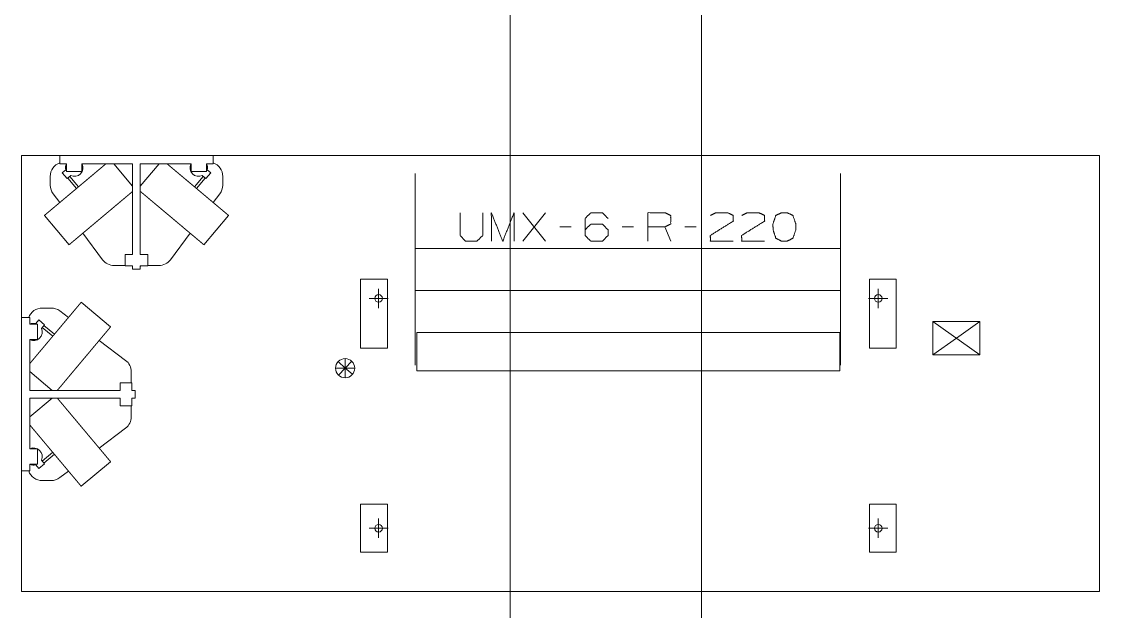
# Model space of a CAD drawing. Header units: millimetres. Extents: x 3056 to 110866, y 16649 to 58349.
# Drawn here: x 32206 to 37833, y 31291 to 34369 of the extents above; entities that cross this region are included whole.
import ezdxf

# ---------------------------------------------------------------- set-up
doc = ezdxf.new("R2010")
doc.units = ezdxf.units.MM
doc.layers.add('1', color=7, linetype='Continuous', true_color=0xffffff)

msp = doc.modelspace()

# ---------------------------------------------------------------- linework, layer by layer
at = {"layer": '1', "color": 143, "linetype": 'Continuous', "lineweight": 13}
for p, q in [((35756.5, 17862.6), (35756.5, 54613.3)), ((34756.5, 52663.3), (34756.5, 17862.6))]:
    msp.add_line(p, q, dxfattribs=at)
at = {"layer": '1', "color": 80, "linetype": 'Continuous', "lineweight": 13}
for p, q in [((32206.5, 31395.3), (32206.5, 33669.3)), ((32206.5, 33669.3), (37833.5, 33669.3)), ((32206.5, 31395.3), (32206.5, 33669.3)), ((32206.5, 33669.3), (37833.5, 33669.3)), ((32406.5, 33669.3), (32406.5, 33626.3)), ((33206.5, 33669.3), (33206.5, 33626.3)), ((37833.5, 33669.3), (37833.5, 31395.3)), ((37833.5, 33669.3), (37833.5, 31395.3)), ((32406.5, 33626.3), (32441.5, 33626.3)), ((32437.6, 33595.1), (32418.9, 33579.4)), ((32441.5, 33626.3), (32441.5, 33586.3)), ((32521.5, 33626.3), (32786.5, 33626.3)), ((32521.5, 33626.3), (32521.5, 33586.3)), ((32786.5, 33509.2), (32688.2, 33626.3)), ((32786.5, 33626.3), (32786.5, 33154.3)), ((32826.5, 33626.3), (32826.5, 33154.3)), ((32826.5, 33626.3), (33091.5, 33626.3)), ((32924.7, 33626.3), (32826.5, 33509.2)), ((33091.5, 33626.3), (33091.5, 33586.3)), ((33171.5, 33626.3), (33171.5, 33586.3)), ((33171.5, 33626.3), (33206.5, 33626.3)), ((33175.3, 33595.1), (33194.1, 33579.4)), ((32356.5, 33515.3), (32356.5, 33561.3)), ((32444.1, 33549.3), (32418.9, 33579.4)), ((32521.5, 33586.3), (32441.5, 33586.3)), ((32462.9, 33565), (32444.1, 33549.3)), ((32447.6, 33552.2), (32493.2, 33497.8)), ((32503.9, 33506.8), (32458.3, 33561.2)), ((33171.5, 33586.3), (33091.5, 33586.3)), ((33154.7, 33561.2), (33109, 33506.8)), ((33119.7, 33497.8), (33165.4, 33552.2)), ((33150.1, 33565), (33168.8, 33549.3)), ((33168.8, 33549.3), (33194.1, 33579.4)), ((33256.5, 33561.3), (33256.5, 33515.3)), ((32371.5, 33470.3), (32405.8, 33424.5)), ((33207.1, 33424.5), (33241.5, 33470.3)), ((34822.6, 33223), (34941.3, 33371.4)), ((34941.3, 33223), (34822.6, 33371.4)), ((32326.2, 33357.7), (32454.8, 33204.5)), ((33158.2, 33204.5), (33286.7, 33357.7)), ((32526, 33264.2), (32629.5, 33126.3)), ((32983.5, 33126.3), (33086.9, 33264.2)), ((35075.1, 33298), (35015.7, 33298)), ((35401.9, 33298), (35342.6, 33298)), ((35595.1, 33223), (35565.4, 33298)), ((35728.8, 33298), (35669.4, 33298)), ((32786.5, 33154.3), (32746.5, 33154.3)), ((32746.5, 33154.3), (32746.5, 33094.3)), ((32826.5, 33154.3), (32866.5, 33154.3)), ((32866.5, 33154.3), (32866.5, 33094.3)), ((36481.5, 33185.5), (34261.5, 33185.5)), ((32746.5, 33096.3), (32689.5, 33096.3)), ((32786.5, 33094.3), (32746.5, 33094.3)), ((32786.5, 33094.3), (32786.5, 33076.3)), ((32826.5, 33094.3), (32866.5, 33094.3)), ((32826.5, 33094.3), (32826.5, 33076.3)), ((32826.7, 33091.6), (32826.5, 33091.6)), ((32826.7, 33091.6), (32826.7, 33094.3)), ((32923.5, 33096.3), (32866.5, 33096.3)), ((32826.5, 33076.3), (32786.5, 33076.3)), ((34116, 33024.3), (33976, 33024.3)), ((33976, 33024.3), (33976, 32664.3)), ((34070.5, 32974.3), (34070.5, 32874.3)), ((34116, 32664.3), (34116, 33024.3)), ((36633, 33024.3), (36633, 32664.3)), ((36773, 33024.3), (36633, 33024.3)), ((36678.5, 32974.3), (36678.5, 32874.3)), ((36773, 32664.3), (36773, 33024.3)), ((34020.5, 32924.3), (34120.5, 32924.3)), ((34261.5, 32966.4), (36481.5, 32966.4)), ((36628.5, 32924.3), (36728.5, 32924.3)), ((32314.5, 32874.3), (32360.5, 32874.3)), ((32671.3, 32776), (32518.1, 32904.6)), ((32206.5, 32824.3), (32249.5, 32824.3)), ((32249.5, 32789.3), (32249.5, 32824.3)), ((32280.6, 32793.2), (32296.4, 32811.9)), ((32326.5, 32786.7), (32296.4, 32811.9)), ((32451.3, 32824.9), (32405.5, 32859.3)), ((32249.5, 32789.3), (32289.5, 32789.3)), ((32289.5, 32789.3), (32289.5, 32709.3)), ((32310.7, 32767.9), (32326.5, 32786.7)), ((32314.6, 32772.5), (32369, 32726.8)), ((32378, 32737.6), (32323.6, 32783.2)), ((36964.5, 32804.3), (37208.5, 32804.3)), ((36964.5, 32630.3), (36964.5, 32804.3)), ((37208.5, 32630.3), (36964.5, 32804.3)), ((37208.5, 32804.3), (37086.5, 32717.3)), ((37208.5, 32804.3), (37208.5, 32630.3)), ((32249.5, 32444.3), (32249.5, 32709.3)), ((32249.5, 32709.3), (32289.5, 32709.3)), ((32749.5, 32601.3), (32611.5, 32704.8)), ((34270.5, 32747.3), (36478.5, 32747.3)), ((34270.5, 32547.3), (34270.5, 32747.3)), ((36478.5, 32747.3), (36478.5, 32547.3)), ((36964.5, 32630.3), (37086.5, 32717.3)), ((33976, 32664.3), (34116, 32664.3)), ((36633, 32664.3), (36773, 32664.3)), ((33895.5, 32560.3), (33859.1, 32594.6)), ((33895.5, 32560.3), (33895.5, 32610.3)), ((33895.5, 32560.3), (33929.8, 32596.7)), ((37208.5, 32630.3), (36964.5, 32630.3)), ((32249.5, 32542.5), (32366.5, 32444.3)), ((32779.5, 32541.3), (32779.5, 32484.3)), ((33895.5, 32560.3), (33845.5, 32560.3)), ((33895.5, 32560.3), (33861.1, 32523.9)), ((33895.5, 32560.3), (33934.3, 32528.8)), ((33895.5, 32560.3), (33895.5, 32510.3)), ((33895.5, 32560.3), (33945.5, 32560.3)), ((36478.5, 32547.3), (34270.5, 32547.3)), ((32721.5, 32484.3), (32781.5, 32484.3)), ((32721.5, 32444.3), (32721.5, 32484.3)), ((32781.5, 32444.3), (32781.5, 32484.3)), ((32249.5, 32444.3), (32721.5, 32444.3)), ((32784.1, 32444.6), (32781.5, 32444.5)), ((32781.5, 32444.3), (32799.5, 32444.3)), ((32784.1, 32444.6), (32784.1, 32444.3)), ((32799.5, 32444.3), (32799.5, 32404.3)), ((32249.5, 32139.3), (32249.5, 32404.3)), ((32366.5, 32404.3), (32249.5, 32306.1)), ((32249.5, 32404.3), (32721.5, 32404.3)), ((32721.5, 32404.3), (32721.5, 32364.3)), ((32721.5, 32364.3), (32781.5, 32364.3)), ((32779.5, 32364.3), (32779.5, 32307.3)), ((32781.5, 32404.3), (32799.5, 32404.3)), ((32781.5, 32404.3), (32781.5, 32364.3)), ((32611.5, 32143.8), (32749.5, 32247.3)), ((32249.5, 32139.3), (32289.5, 32139.3)), ((32289.5, 32139.3), (32289.5, 32059.3)), ((32310.7, 32080.7), (32326.5, 32061.9)), ((32369, 32121.8), (32314.6, 32076.1)), ((32323.6, 32065.4), (32378, 32111)), ((32206.5, 32024.3), (32249.5, 32024.3)), ((32249.5, 32059.3), (32289.5, 32059.3)), ((32249.5, 32024.3), (32249.5, 32059.3)), ((32280.6, 32055.4), (32296.4, 32036.7)), ((32326.5, 32061.9), (32296.4, 32036.7)), ((32405.5, 31989.3), (32451.3, 32023.7)), ((32518.1, 31944), (32671.3, 32072.6)), ((32360.5, 31974.3), (32314.5, 31974.3)), ((33976, 31850.3), (33976, 31600.3)), ((34116, 31850.3), (33976, 31850.3)), ((34116, 31600.3), (34116, 31850.3)), ((36633, 31850.3), (36633, 31600.3)), ((36773, 31850.3), (36633, 31850.3)), ((36773, 31600.3), (36773, 31850.3)), ((34070.5, 31775.3), (34070.5, 31675.3)), ((36678.5, 31775.3), (36678.5, 31675.3)), ((34020.5, 31725.3), (34120.5, 31725.3)), ((36628.5, 31725.3), (36728.5, 31725.3)), ((33976, 31600.3), (34116, 31600.3)), ((36633, 31600.3), (36773, 31600.3)), ((37833.5, 31395.3), (32206.5, 31395.3)), ((37833.5, 31395.3), (32206.5, 31395.3))]:
    msp.add_line(p, q, dxfattribs=at)
for centre, radius in [((34070.5, 32924.3), 20), ((36678.5, 32924.3), 20), ((33895.5, 32560.3), 50), ((34070.5, 31725.3), 20), ((36678.5, 31725.3), 20)]:
    msp.add_circle(centre, radius, dxfattribs=at)
for centre, radius, start, end in [((32431.5, 33561.3), 75, 109.4723, 180), ((32481.5, 33606.3), 45.2, 153.7683, 194.2622), ((32481.5, 33606.3), 45.2, 245.7378, 26.2321), ((33131.5, 33606.3), 45.2, 153.7679, 294.2622), ((33131.5, 33606.3), 45.2, 345.7378, 26.2317), ((33181.5, 33561.3), 75, 0, 70.5277), ((32431.5, 33515.3), 75, 180, 216.8699), ((33181.5, 33515.3), 75, 323.1301, 0), ((32689.5, 33171.3), 75, 216.8699, 270), ((32923.5, 33171.3), 75, 270, 323.1301), ((32314.5, 32799.3), 75, 90, 160.5277), ((32360.5, 32799.3), 75, 53.1301, 90), ((32269.5, 32749.3), 45.2, 75.7378, 116.2317), ((32269.5, 32749.3), 45.2, 243.7679, 24.2622), ((32704.5, 32541.3), 75, 0, 53.1301), ((32704.5, 32307.3), 75, 306.8699, 360), ((32269.5, 32099.3), 45.2, 335.7378, 116.2321), ((32314.5, 32049.3), 75, 199.4723, 270), ((32269.5, 32099.3), 45.2, 243.7683, 284.2622), ((32360.5, 32049.3), 75, 270, 306.8699)]:
    msp.add_arc(centre, radius, start, end, dxfattribs=at)
for points, knots in [([(32646.3, 33626.3), (32643.6, 33624), (32642.1, 33622.8), (32639.2, 33620.3), (32636.1, 33617.7), (32632.9, 33615), (32631.3, 33613.7), (32627.9, 33610.8), (32626.1, 33609.3), (32624.4, 33607.9), (32620.8, 33604.8), (32617, 33601.7), (32615.1, 33600.1), (32613.2, 33598.5), (32611.2, 33596.8), (32607.2, 33593.5), (32605.2, 33591.8), (32601.1, 33588.3), (32596.8, 33584.8), (32592.5, 33581.1), (32588.1, 33577.4), (32583.6, 33573.6), (32579, 33569.8), (32576.7, 33567.9), (32574.4, 33565.9), (32569.7, 33562), (32564.9, 33557.9), (32562.5, 33555.9), (32560, 33553.9), (32555.1, 33549.8), (32550.2, 33545.6), (32545.2, 33541.4), (32540.2, 33537.2), (32535.1, 33532.9), (32530, 33528.7), (32527.4, 33526.5), (32522.2, 33522.2), (32519.7, 33520), (32517.1, 33517.8), (32514.5, 33515.7), (32509.3, 33511.3), (32506.7, 33509.1), (32504.1, 33506.9), (32501.5, 33504.7), (32496.3, 33500.4), (32491.1, 33496), (32485.8, 33491.6), (32483.2, 33489.5), (32480.7, 33487.3), (32475.5, 33482.9), (32472.9, 33480.8), (32467.8, 33476.5), (32462.6, 33472.2), (32457.6, 33467.9), (32455, 33465.8), (32452.5, 33463.7), (32447.5, 33459.5), (32445, 33457.4), (32442.6, 33455.3), (32440.1, 33453.3), (32437.7, 33451.2), (32432.8, 33447.1), (32428, 33443.1), (32423.3, 33439.2), (32418.6, 33435.2), (32414.1, 33431.4), (32409.6, 33427.6), (32405.1, 33423.9), (32403, 33422.1), (32398.7, 33418.5), (32394.5, 33415), (32392.4, 33413.2), (32390.4, 33411.5), (32388.3, 33409.8), (32386.4, 33408.2), (32382.5, 33404.9), (32380.5, 33403.3), (32378.7, 33401.7), (32375, 33398.6), (32373.2, 33397.1), (32369.6, 33394.1), (32366.2, 33391.3), (32363, 33388.5), (32359.8, 33385.9), (32358.3, 33384.6), (32355.3, 33382.1), (32353.9, 33380.9), (32352.5, 33379.7), (32351.1, 33378.6), (32349.8, 33377.5), (32347.2, 33375.3), (32346, 33374.3), (32344.8, 33373.3), (32342.5, 33371.4), (32341.4, 33370.4), (32340.4, 33369.6), (32338.4, 33367.9), (32337.4, 33367.1), (32336.5, 33366.4), (32334.8, 33364.9), (32334, 33364.2), (32333.3, 33363.6), (32332.6, 33363), (32331.9, 33362.4), (32331.2, 33361.9), (32330.6, 33361.4), (32330.1, 33360.9), (32329.5, 33360.5), (32329, 33360.1), (32328.2, 33359.3), (32327.8, 33359), (32327.5, 33358.7), (32327.2, 33358.5), (32326.9, 33358.3), (32326.7, 33358.1), (32326.5, 33357.9), (32326.4, 33357.8), (32326.3, 33357.7), (32326.2, 33357.7), (32326.2, 33357.7)], [0, 0, 0.008593, 0.0131, 0.022309, 0.031922, 0.041926, 0.047027, 0.057606, 0.063079, 0.068549, 0.079856, 0.091514, 0.097513, 0.103509, 0.10967, 0.12215, 0.128469, 0.141408, 0.154647, 0.168161, 0.181949, 0.195989, 0.210271, 0.217529, 0.224783, 0.239514, 0.254443, 0.262007, 0.269566, 0.284864, 0.300324, 0.315932, 0.331671, 0.34753, 0.363493, 0.371516, 0.387609, 0.395671, 0.403765, 0.411859, 0.428092, 0.436226, 0.444356, 0.452499, 0.468773, 0.48505, 0.501301, 0.509422, 0.51752, 0.533681, 0.541753, 0.55781, 0.573787, 0.58966, 0.597534, 0.605412, 0.621033, 0.628772, 0.636511, 0.644169, 0.651827, 0.666972, 0.681924, 0.696683, 0.711221, 0.72553, 0.739597, 0.753412, 0.760185, 0.773591, 0.786718, 0.793203, 0.799544, 0.805881, 0.81206, 0.824257, 0.830271, 0.836117, 0.84764, 0.853316, 0.864309, 0.874929, 0.885171, 0.895022, 0.899759, 0.909016, 0.913542, 0.917861, 0.92218, 0.926292, 0.934296, 0.938192, 0.941869, 0.949005, 0.952462, 0.955697, 0.96193, 0.964937, 0.967709, 0.973026, 0.975565, 0.977875, 0.980181, 0.982253, 0.98432, 0.986154, 0.987982, 0.989574, 0.99116, 0.993857, 0.994962, 0.996063, 0.996926, 0.997789, 0.9984, 0.999016, 0.999385, 0.999757, 0.999879, 1, 1]), ([(33286.7, 33357.7), (33286.7, 33357.7), (33286.7, 33357.7), (33286.5, 33357.8), (33286.4, 33357.9), (33286.2, 33358.1), (33286, 33358.3), (33285.8, 33358.5), (33285.5, 33358.7), (33285.1, 33359), (33284.8, 33359.3), (33283.9, 33360.1), (33283.4, 33360.5), (33282.9, 33360.9), (33282.3, 33361.4), (33281.7, 33361.9), (33281.1, 33362.4), (33280.4, 33363), (33279.7, 33363.6), (33278.9, 33364.2), (33278.1, 33364.9), (33276.4, 33366.4), (33275.5, 33367.1), (33274.5, 33367.9), (33272.6, 33369.6), (33271.5, 33370.4), (33270.4, 33371.4), (33268.1, 33373.3), (33266.9, 33374.3), (33265.7, 33375.3), (33263.1, 33377.5), (33261.8, 33378.6), (33260.4, 33379.7), (33259.1, 33380.9), (33257.6, 33382.1), (33254.6, 33384.6), (33253.1, 33385.9), (33250, 33388.5), (33246.7, 33391.3), (33243.3, 33394.1), (33239.8, 33397.1), (33238, 33398.6), (33234.3, 33401.7), (33232.4, 33403.3), (33230.5, 33404.9), (33226.6, 33408.2), (33224.6, 33409.8), (33222.6, 33411.5), (33220.5, 33413.2), (33218.5, 33415), (33214.3, 33418.5), (33210, 33422.1), (33207.8, 33423.9), (33203.4, 33427.6), (33198.9, 33431.4), (33194.3, 33435.2), (33189.6, 33439.2), (33187.3, 33441.1), (33182.5, 33445.1), (33180.1, 33447.1), (33175.3, 33451.2), (33172.8, 33453.3), (33170.4, 33455.3), (33167.9, 33457.4), (33165.4, 33459.5), (33160.4, 33463.7), (33157.9, 33465.8), (33155.4, 33467.9), (33150.3, 33472.2), (33145.2, 33476.5), (33140, 33480.8), (33137.5, 33482.9), (33132.3, 33487.3), (33129.7, 33489.5), (33127.1, 33491.6), (33121.9, 33496), (33116.7, 33500.4), (33111.5, 33504.7), (33108.9, 33506.9), (33106.3, 33509.1), (33103.7, 33511.3), (33098.5, 33515.7), (33095.9, 33517.8), (33093.3, 33520), (33090.7, 33522.2), (33085.5, 33526.5), (33083, 33528.7), (33077.9, 33532.9), (33072.8, 33537.2), (33067.8, 33541.4), (33062.8, 33545.6), (33057.8, 33549.8), (33052.9, 33553.9), (33050.5, 33555.9), (33048.1, 33557.9), (33043.3, 33562), (33038.6, 33565.9), (33036.3, 33567.9), (33033.9, 33569.8), (33029.4, 33573.6), (33024.9, 33577.4), (33020.4, 33581.1), (33016.1, 33584.8), (33011.9, 33588.3), (33007.7, 33591.8), (33003.7, 33595.2), (33001.7, 33596.8), (32999.8, 33598.5), (32997.8, 33600.1), (32995.9, 33601.7), (32992.2, 33604.8), (32988.6, 33607.9), (32985.1, 33610.8), (32983.4, 33612.2), (32980, 33615), (32976.8, 33617.7), (32973.8, 33620.3), (32970.8, 33622.8), (32969.4, 33624), (32966.6, 33626.3)], [0, 0, 0.000121, 0.000243, 0.000615, 0.000984, 0.0016, 0.002211, 0.003074, 0.003937, 0.005038, 0.006143, 0.00884, 0.010426, 0.012018, 0.013846, 0.01568, 0.017747, 0.019819, 0.022125, 0.024435, 0.026974, 0.032291, 0.035063, 0.03807, 0.044303, 0.047538, 0.050995, 0.058131, 0.061808, 0.065704, 0.073708, 0.07782, 0.082139, 0.086458, 0.090984, 0.100241, 0.104978, 0.114829, 0.125071, 0.135691, 0.146684, 0.15236, 0.163883, 0.169729, 0.175743, 0.18794, 0.194119, 0.200456, 0.206797, 0.213282, 0.226409, 0.239815, 0.246588, 0.260403, 0.27447, 0.288779, 0.303322, 0.310697, 0.32555, 0.333028, 0.348173, 0.355831, 0.363489, 0.371228, 0.378967, 0.394588, 0.402466, 0.41034, 0.426213, 0.44219, 0.458247, 0.466319, 0.48248, 0.490578, 0.498699, 0.51495, 0.531227, 0.547501, 0.555644, 0.563774, 0.571908, 0.588141, 0.596235, 0.604329, 0.612391, 0.628484, 0.636507, 0.65247, 0.668329, 0.684068, 0.699676, 0.715136, 0.730434, 0.737993, 0.745557, 0.760486, 0.775217, 0.782471, 0.789729, 0.804011, 0.818051, 0.831839, 0.845353, 0.858592, 0.871536, 0.884173, 0.89033, 0.896491, 0.902487, 0.908486, 0.920144, 0.931451, 0.942399, 0.947684, 0.958074, 0.968078, 0.977691, 0.9869, 0.991407, 1, 1]), ([(34261.5, 33575.9), (34261.5, 33575.8), (34261.5, 33575.5), (34261.5, 33575), (34261.5, 33574.3), (34261.5, 33573.3), (34261.5, 33572.8), (34261.5, 33571.5), (34261.5, 33570.1), (34261.5, 33568.4), (34261.5, 33566.6), (34261.5, 33564.5), (34261.5, 33562.2), (34261.5, 33559.8), (34261.5, 33557.1), (34261.5, 33554.2), (34261.5, 33551.1), (34261.5, 33549.5), (34261.5, 33546.2), (34261.5, 33542.6), (34261.5, 33538.9), (34261.5, 33534.9), (34261.5, 33530.8), (34261.5, 33526.4), (34261.5, 33521.9), (34261.5, 33517.2), (34261.5, 33512.3), (34261.5, 33507.2), (34261.5, 33502), (34261.5, 33496.6), (34261.5, 33491), (34261.5, 33485.2), (34261.5, 33479.3), (34261.5, 33473.1), (34261.5, 33466.9), (34261.5, 33460.4), (34261.5, 33453.8), (34261.5, 33447.1), (34261.5, 33440.2), (34261.5, 33436.6), (34261.5, 33429.5), (34261.5, 33422.2), (34261.5, 33414.8), (34261.5, 33407.2), (34261.5, 33399.5), (34261.5, 33391.6), (34261.5, 33383.7), (34261.5, 33375.6), (34261.5, 33367.3), (34261.5, 33359), (34261.5, 33350.5), (34261.5, 33341.9), (34261.5, 33337.6), (34261.5, 33328.9), (34261.5, 33320), (34261.5, 33311.1), (34261.5, 33302), (34261.5, 33292.9), (34261.5, 33283.7), (34261.5, 33274.3), (34261.5, 33264.9), (34261.5, 33255.4), (34261.5, 33245.9), (34261.5, 33236.3), (34261.5, 33231.4), (34261.5, 33221.7), (34261.5, 33211.9), (34261.5, 33202.1), (34261.5, 33192.2), (34261.5, 33182.2), (34261.5, 33172.2), (34261.5, 33162.2), (34261.5, 33152.1), (34261.5, 33142), (34261.5, 33131.9), (34261.5, 33121.8), (34261.5, 33111.6), (34261.5, 33101.4), (34261.5, 33091.2), (34261.5, 33081), (34261.5, 33075.9)], [0, 0, 0.000206, 0.000831, 0.001873, 0.003328, 0.005196, 0.006339, 0.008832, 0.011732, 0.01505, 0.01877, 0.022902, 0.027443, 0.032385, 0.037735, 0.043482, 0.049625, 0.052795, 0.059537, 0.066665, 0.074179, 0.082084, 0.090366, 0.099034, 0.108072, 0.117481, 0.127254, 0.137393, 0.147892, 0.158745, 0.169953, 0.181499, 0.19339, 0.205613, 0.218171, 0.231051, 0.244253, 0.257768, 0.27159, 0.278654, 0.292931, 0.307499, 0.322358, 0.337498, 0.352918, 0.368602, 0.384551, 0.400755, 0.417206, 0.433907, 0.450835, 0.467996, 0.476632, 0.494126, 0.511827, 0.529729, 0.547831, 0.56612, 0.584587, 0.60323, 0.622037, 0.640997, 0.66011, 0.679367, 0.689061, 0.708513, 0.728087, 0.747772, 0.767558, 0.787449, 0.807425, 0.827481, 0.847605, 0.867798, 0.888044, 0.908338, 0.928668, 0.949025, 0.969409, 0.989803, 1, 1]), ([(36481.5, 33075.9), (36481.5, 33086.1), (36481.5, 33096.3), (36481.5, 33106.5), (36481.5, 33116.7), (36481.5, 33126.9), (36481.5, 33137), (36481.5, 33147.1), (36481.5, 33157.2), (36481.5, 33167.2), (36481.5, 33177.2), (36481.5, 33187.2), (36481.5, 33197.1), (36481.5, 33207), (36481.5, 33216.8), (36481.5, 33226.6), (36481.5, 33231.4), (36481.5, 33241.1), (36481.5, 33250.7), (36481.5, 33260.2), (36481.5, 33269.6), (36481.5, 33279), (36481.5, 33283.7), (36481.5, 33292.9), (36481.5, 33302), (36481.5, 33311.1), (36481.5, 33320), (36481.5, 33328.9), (36481.5, 33337.6), (36481.5, 33346.3), (36481.5, 33354.8), (36481.5, 33363.2), (36481.5, 33371.5), (36481.5, 33379.7), (36481.5, 33387.7), (36481.5, 33395.6), (36481.5, 33403.4), (36481.5, 33411), (36481.5, 33418.5), (36481.5, 33425.9), (36481.5, 33433.1), (36481.5, 33436.6), (36481.5, 33443.6), (36481.5, 33450.4), (36481.5, 33457.1), (36481.5, 33463.6), (36481.5, 33470), (36481.5, 33476.2), (36481.5, 33482.2), (36481.5, 33488.1), (36481.5, 33493.8), (36481.5, 33499.3), (36481.5, 33504.6), (36481.5, 33509.8), (36481.5, 33514.8), (36481.5, 33519.6), (36481.5, 33524.2), (36481.5, 33528.6), (36481.5, 33532.8), (36481.5, 33536.9), (36481.5, 33540.7), (36481.5, 33544.4), (36481.5, 33547.9), (36481.5, 33551.1), (36481.5, 33554.2), (36481.5, 33557.1), (36481.5, 33559.8), (36481.5, 33562.2), (36481.5, 33564.5), (36481.5, 33566.6), (36481.5, 33568.4), (36481.5, 33570.1), (36481.5, 33571.5), (36481.5, 33572.8), (36481.5, 33573.8), (36481.5, 33574.6), (36481.5, 33575.3), (36481.5, 33575.7), (36481.5, 33575.8), (36481.5, 33575.9)], [0, 0, 0.020394, 0.040788, 0.061161, 0.081508, 0.101822, 0.122095, 0.142314, 0.162476, 0.182568, 0.202587, 0.22252, 0.242359, 0.262102, 0.281729, 0.301245, 0.310939, 0.330259, 0.349446, 0.368481, 0.387367, 0.406094, 0.415413, 0.43388, 0.452169, 0.470271, 0.488173, 0.505874, 0.523368, 0.54064, 0.55769, 0.574502, 0.59108, 0.60741, 0.623487, 0.639309, 0.654861, 0.670138, 0.68514, 0.699856, 0.714281, 0.721346, 0.735321, 0.748989, 0.762351, 0.775389, 0.788111, 0.800498, 0.812558, 0.824274, 0.835651, 0.846679, 0.857358, 0.867676, 0.877635, 0.887224, 0.896447, 0.9053, 0.913772, 0.921868, 0.929578, 0.936902, 0.943834, 0.950375, 0.956518, 0.962265, 0.967615, 0.972557, 0.977098, 0.98123, 0.98495, 0.988268, 0.991168, 0.993661, 0.995735, 0.997402, 0.998645, 0.999481, 0.999794, 1, 1]), ([(32786.5, 33482.8), (32785.4, 33481.9), (32784.4, 33481.1), (32782.2, 33479.2), (32779.9, 33477.3), (32778.6, 33476.2), (32777.4, 33475.2), (32774.8, 33473), (32772, 33470.7), (32769.1, 33468.2), (32767.6, 33467), (32764.5, 33464.4), (32763, 33463.1), (32761.3, 33461.7), (32758, 33458.9), (32756.3, 33457.5), (32752.8, 33454.5), (32749.2, 33451.5), (32747.3, 33449.9), (32743.5, 33446.8), (32739.6, 33443.5), (32737.6, 33441.8), (32733.6, 33438.4), (32731.5, 33436.7), (32729.4, 33435), (32725.2, 33431.4), (32720.9, 33427.8), (32716.5, 33424.1), (32712, 33420.3), (32709.7, 33418.4), (32705.1, 33414.5), (32700.4, 33410.6), (32695.6, 33406.6), (32690.8, 33402.6), (32686, 33398.5), (32683.5, 33396.4), (32681, 33394.3), (32678.6, 33392.3), (32673.6, 33388.1), (32671.1, 33386), (32666, 33381.7), (32660.9, 33377.5), (32655.8, 33373.2), (32653.2, 33371), (32650.6, 33368.8), (32645.5, 33364.5), (32640.3, 33360.1), (32635.1, 33355.8), (32632.5, 33353.6), (32627.3, 33349.2), (32622.1, 33344.9), (32619.5, 33342.7), (32616.9, 33340.5), (32614.3, 33338.3), (32609.1, 33334), (32606.5, 33331.8), (32601.3, 33327.5), (32596.2, 33323.1), (32591.1, 33318.9), (32586, 33314.6), (32583.5, 33312.5), (32581, 33310.4), (32578.5, 33308.3), (32576, 33306.2), (32573.5, 33304.1), (32568.6, 33300), (32566.1, 33297.9), (32563.7, 33295.9), (32558.9, 33291.8), (32554.1, 33287.8), (32549.4, 33283.9), (32547.1, 33282), (32542.5, 33278.1), (32538, 33274.3), (32535.8, 33272.5), (32533.6, 33270.6), (32529.3, 33267), (32525, 33263.4), (32520.9, 33260), (32516.8, 33256.6), (32514.9, 33254.9), (32512.9, 33253.2), (32511, 33251.6), (32509, 33250), (32505.3, 33246.9), (32503.5, 33245.4), (32499.9, 33242.4), (32498.2, 33240.9), (32496.5, 33239.5), (32493.1, 33236.7), (32489.9, 33234), (32488.3, 33232.6), (32485.3, 33230.1), (32482.4, 33227.7), (32479.6, 33225.4), (32477, 33223.1), (32474.5, 33221.1), (32473.4, 33220.1), (32472.2, 33219.1), (32471.1, 33218.2), (32468.9, 33216.4), (32467.9, 33215.5), (32466, 33213.9), (32465.1, 33213.1), (32463.4, 33211.7), (32461.8, 33210.4), (32461.1, 33209.8), (32459.8, 33208.7), (32458.6, 33207.7), (32457.6, 33206.8), (32457.2, 33206.5), (32456.7, 33206.1), (32456, 33205.5), (32455.5, 33205.1), (32455.3, 33204.9), (32455, 33204.6), (32454.8, 33204.5), (32454.8, 33204.5), (32454.8, 33204.5)], [0, 0, 0.003105, 0.006206, 0.012842, 0.019912, 0.023655, 0.027393, 0.035296, 0.043601, 0.052311, 0.05686, 0.06615, 0.070887, 0.075813, 0.08585, 0.090959, 0.101533, 0.112454, 0.118084, 0.129503, 0.141244, 0.147191, 0.159395, 0.165641, 0.17189, 0.184668, 0.197714, 0.211021, 0.22457, 0.231466, 0.245358, 0.259471, 0.273784, 0.288287, 0.30296, 0.310342, 0.317802, 0.325258, 0.340316, 0.347906, 0.363151, 0.378501, 0.393945, 0.401687, 0.409468, 0.425052, 0.440687, 0.456361, 0.464208, 0.479908, 0.495613, 0.503459, 0.511305, 0.519134, 0.534773, 0.54258, 0.558142, 0.573634, 0.58904, 0.604346, 0.611944, 0.619539, 0.627073, 0.634606, 0.64207, 0.656916, 0.664299, 0.671602, 0.686115, 0.70044, 0.714562, 0.721571, 0.735372, 0.748938, 0.755596, 0.762253, 0.775317, 0.788112, 0.800625, 0.812847, 0.818806, 0.824761, 0.830564, 0.836363, 0.84764, 0.853109, 0.863878, 0.869178, 0.874296, 0.884354, 0.894043, 0.898792, 0.907913, 0.916644, 0.924971, 0.9329, 0.940412, 0.943955, 0.947503, 0.950834, 0.957283, 0.960397, 0.966192, 0.968868, 0.973994, 0.97867, 0.98089, 0.984881, 0.988411, 0.991473, 0.992774, 0.994071, 0.996205, 0.997862, 0.998452, 0.999401, 0.999761, 0.999879, 1, 1]), ([(33158.2, 33204.5), (33158.1, 33204.5), (33158.1, 33204.5), (33158, 33204.6), (33157.7, 33204.9), (33157.5, 33205.1), (33156.9, 33205.5), (33156.2, 33206.1), (33155.8, 33206.5), (33155.4, 33206.8), (33154.3, 33207.7), (33153.2, 33208.7), (33151.8, 33209.8), (33151.1, 33210.4), (33149.6, 33211.7), (33147.9, 33213.1), (33147, 33213.9), (33145, 33215.5), (33144, 33216.4), (33141.9, 33218.2), (33140.8, 33219.1), (33139.6, 33220.1), (33138.4, 33221.1), (33135.9, 33223.1), (33133.3, 33225.4), (33130.5, 33227.7), (33127.6, 33230.1), (33124.6, 33232.6), (33123, 33234), (33119.8, 33236.7), (33116.5, 33239.5), (33114.8, 33240.9), (33113, 33242.4), (33109.5, 33245.4), (33107.6, 33246.9), (33103.9, 33250), (33102, 33251.6), (33100.1, 33253.2), (33098.1, 33254.9), (33096.1, 33256.6), (33092, 33260), (33087.9, 33263.4), (33083.7, 33267), (33079.3, 33270.6), (33077.1, 33272.5), (33074.9, 33274.3), (33070.4, 33278.1), (33065.8, 33282), (33063.5, 33283.9), (33058.8, 33287.8), (33054.1, 33291.8), (33049.2, 33295.9), (33046.8, 33297.9), (33044.4, 33300), (33039.5, 33304.1), (33037, 33306.2), (33034.5, 33308.3), (33032, 33310.4), (33029.5, 33312.5), (33026.9, 33314.6), (33021.9, 33318.9), (33016.8, 33323.1), (33011.6, 33327.5), (33006.5, 33331.8), (33003.9, 33334), (32998.7, 33338.3), (32996.1, 33340.5), (32993.5, 33342.7), (32990.9, 33344.9), (32985.7, 33349.2), (32980.5, 33353.6), (32977.9, 33355.8), (32972.7, 33360.1), (32967.5, 33364.5), (32962.3, 33368.8), (32959.7, 33371), (32957.1, 33373.2), (32952, 33377.5), (32946.9, 33381.7), (32941.9, 33386), (32939.4, 33388.1), (32934.4, 33392.3), (32931.9, 33394.3), (32929.4, 33396.4), (32927, 33398.5), (32924.5, 33400.5), (32922.1, 33402.6), (32917.3, 33406.6), (32912.5, 33410.6), (32907.9, 33414.5), (32903.3, 33418.4), (32901, 33420.3), (32896.5, 33424.1), (32892.1, 33427.8), (32887.7, 33431.4), (32883.5, 33435), (32881.4, 33436.7), (32879.3, 33438.4), (32875.3, 33441.8), (32873.3, 33443.5), (32869.4, 33446.8), (32865.6, 33449.9), (32863.8, 33451.5), (32860.2, 33454.5), (32856.6, 33457.5), (32855, 33458.9), (32851.6, 33461.7), (32850, 33463.1), (32848.4, 33464.4), (32845.3, 33467), (32843.8, 33468.2), (32840.9, 33470.7), (32838.2, 33473), (32835.6, 33475.2), (32834.3, 33476.2), (32833.1, 33477.3), (32830.7, 33479.2), (32828.5, 33481.1), (32827.5, 33481.9), (32826.5, 33482.8)], [0, 0, 0.000121, 0.000239, 0.000599, 0.001548, 0.002138, 0.003795, 0.005929, 0.007226, 0.008527, 0.011589, 0.015119, 0.01911, 0.02133, 0.026006, 0.031132, 0.033808, 0.039603, 0.042717, 0.049166, 0.052497, 0.056045, 0.059588, 0.0671, 0.075029, 0.083356, 0.092087, 0.101208, 0.105957, 0.115646, 0.125704, 0.130822, 0.136122, 0.146891, 0.15236, 0.163637, 0.169436, 0.175239, 0.181194, 0.187153, 0.199375, 0.211888, 0.224683, 0.237747, 0.244404, 0.251062, 0.264628, 0.278429, 0.285438, 0.29956, 0.313885, 0.328398, 0.335701, 0.343084, 0.35793, 0.365394, 0.372927, 0.380461, 0.388056, 0.395654, 0.41096, 0.426366, 0.441858, 0.45742, 0.465227, 0.480866, 0.488695, 0.496541, 0.504387, 0.520092, 0.535792, 0.543639, 0.559313, 0.574948, 0.590532, 0.598313, 0.606055, 0.621499, 0.636849, 0.652094, 0.659684, 0.674742, 0.682198, 0.689658, 0.69704, 0.704422, 0.711717, 0.726216, 0.740529, 0.754642, 0.768534, 0.77543, 0.788979, 0.802286, 0.815332, 0.82811, 0.834359, 0.840605, 0.852809, 0.858756, 0.870497, 0.881916, 0.887546, 0.898467, 0.909041, 0.91415, 0.924187, 0.929113, 0.93385, 0.94314, 0.947689, 0.956399, 0.964704, 0.972607, 0.976345, 0.980088, 0.987158, 0.993794, 0.996895, 1, 1]), ([(34495.7, 33371.4), (34495.7, 33252.7), (34523.8, 33223), (34583.2, 33223), (34614.4, 33252.7), (34614.4, 33371.4)], [0, 0, 0.311782, 0.419155, 0.575046, 0.688218, 1, 1]), ([(34659.1, 33223), (34659.1, 33371.4), (34718.5, 33223), (34777.9, 33371.4), (34777.9, 33223)], [0, 0, 0.240728, 0.5, 0.759272, 1, 1]), ([(35149.4, 33282.4), (35177.6, 33312.1), (35238.5, 33312.1), (35268.2, 33282.4), (35268.2, 33252.7), (35238.5, 33223), (35177.6, 33223), (35149.4, 33252.7), (35149.4, 33341.7), (35177.6, 33371.4), (35238.5, 33371.4), (35268.2, 33341.7)], [0, 0, 0.074328, 0.185081, 0.261392, 0.315347, 0.391658, 0.50241, 0.576738, 0.738608, 0.812937, 0.923689, 1, 1]), ([(35476.3, 33223), (35476.3, 33371.4), (35565.4, 33371.4), (35595.1, 33357.4), (35595.1, 33312.1), (35565.4, 33298), (35476.3, 33298)], [0, 0, 0.33923, 0.542769, 0.617838, 0.721392, 0.796461, 1, 1]), ([(35803.2, 33357.4), (35831.3, 33371.4), (35892.3, 33371.4), (35921.9, 33357.4), (35921.9, 33327.7), (35801.6, 33252.7), (35803.2, 33223), (35921.9, 33223)], [0, 0, 0.070636, 0.207519, 0.281308, 0.347999, 0.666469, 0.733253, 1, 1]), ([(35966.6, 33357.4), (35994.8, 33371.4), (36055.7, 33371.4), (36085.4, 33357.4), (36085.4, 33327.7), (35965.1, 33252.7), (35966.6, 33223), (36085.4, 33223)], [0, 0, 0.070635, 0.207523, 0.281311, 0.348001, 0.666468, 0.73325, 1, 1]), ([(36203.5, 33223), (36233.2, 33238.6), (36248.8, 33282.4), (36248.8, 33312.1), (36233.2, 33357.4), (36203.5, 33371.4), (36173.8, 33371.4), (36144.1, 33357.4), (36128.5, 33312.1), (36130.1, 33282.4), (36144.1, 33238.6), (36173.8, 33223), (36203.5, 33223)], [0, 0, 0.076269, 0.181884, 0.24938, 0.358349, 0.433028, 0.500524, 0.575204, 0.684173, 0.751762, 0.856235, 0.932504, 1, 1]), ([(34261.5, 33075.9), (34261.5, 33065.7), (34261.5, 33055.6), (34261.5, 33045.4), (34261.5, 33035.2), (34261.5, 33025), (34261.5, 33014.9), (34261.5, 33009.8), (34261.5, 32999.7), (34261.5, 32989.7), (34261.5, 32979.7), (34261.5, 32969.7), (34261.5, 32959.7), (34261.5, 32949.8), (34261.5, 32940), (34261.5, 32930.2), (34261.5, 32920.5), (34261.5, 32910.8), (34261.5, 32901.2), (34261.5, 32891.7), (34261.5, 32882.3), (34261.5, 32872.9), (34261.5, 32863.6), (34261.5, 32854.4), (34261.5, 32845.3), (34261.5, 32836.3), (34261.5, 32827.4), (34261.5, 32818.6), (34261.5, 32809.9), (34261.5, 32801.4), (34261.5, 32792.9), (34261.5, 32784.5), (34261.5, 32776.3), (34261.5, 32768.2), (34261.5, 32760.2), (34261.5, 32752.4), (34261.5, 32744.7), (34261.5, 32740.9), (34261.5, 32733.4), (34261.5, 32726), (34261.5, 32718.8), (34261.5, 32715.3), (34261.5, 32708.3), (34261.5, 32704.8), (34261.5, 32698.1), (34261.5, 32691.5), (34261.5, 32685), (34261.5, 32678.8), (34261.5, 32672.6), (34261.5, 32666.7), (34261.5, 32660.9), (34261.5, 32655.3), (34261.5, 32649.9), (34261.5, 32644.6), (34261.5, 32639.6), (34261.5, 32634.7), (34261.5, 32630), (34261.5, 32625.5), (34261.5, 32621.1), (34261.5, 32617), (34261.5, 32613), (34261.5, 32609.3), (34261.5, 32605.7), (34261.5, 32602.3), (34261.5, 32599.2), (34261.5, 32596.2), (34261.5, 32593.4), (34261.5, 32590.9), (34261.5, 32588.5), (34261.5, 32586.3), (34261.5, 32584.3), (34261.5, 32582.6), (34261.5, 32581), (34261.5, 32579.7), (34261.5, 32578.5), (34261.5, 32577.6), (34261.5, 32577.2), (34261.5, 32576.6), (34261.5, 32576.2), (34261.5, 32576), (34261.5, 32575.9)], [0, 0, 0.020399, 0.040788, 0.061161, 0.081513, 0.101827, 0.122094, 0.132207, 0.152399, 0.172524, 0.192579, 0.212555, 0.232441, 0.252232, 0.271917, 0.29149, 0.310943, 0.330262, 0.349445, 0.368484, 0.38737, 0.406097, 0.42465, 0.443027, 0.46122, 0.479222, 0.497029, 0.514623, 0.532007, 0.549167, 0.566095, 0.582796, 0.599248, 0.615451, 0.6314, 0.647084, 0.662499, 0.67014, 0.685142, 0.699858, 0.714283, 0.721347, 0.735322, 0.742233, 0.755748, 0.768951, 0.781831, 0.794388, 0.806611, 0.818502, 0.830048, 0.841251, 0.852104, 0.862602, 0.872746, 0.88252, 0.891929, 0.900967, 0.909629, 0.917916, 0.925816, 0.933336, 0.940464, 0.9472, 0.953545, 0.959492, 0.965038, 0.970187, 0.974928, 0.979262, 0.983194, 0.986713, 0.989819, 0.992518, 0.994804, 0.996672, 0.997397, 0.998645, 0.999481, 0.999894, 1, 1]), ([(36481.5, 32575.9), (36481.5, 32576.1), (36481.5, 32576.4), (36481.5, 32576.9), (36481.5, 32577.2), (36481.5, 32578.1), (36481.5, 32579.1), (36481.5, 32580.4), (36481.5, 32581.8), (36481.5, 32583.5), (36481.5, 32585.3), (36481.5, 32587.4), (36481.5, 32589.7), (36481.5, 32590.9), (36481.5, 32593.4), (36481.5, 32596.2), (36481.5, 32599.2), (36481.5, 32602.3), (36481.5, 32605.7), (36481.5, 32609.3), (36481.5, 32613), (36481.5, 32617), (36481.5, 32621.1), (36481.5, 32625.5), (36481.5, 32630), (36481.5, 32634.7), (36481.5, 32639.6), (36481.5, 32642.1), (36481.5, 32647.3), (36481.5, 32652.6), (36481.5, 32658.1), (36481.5, 32663.8), (36481.5, 32669.7), (36481.5, 32675.7), (36481.5, 32681.9), (36481.5, 32685), (36481.5, 32691.5), (36481.5, 32698.1), (36481.5, 32701.5), (36481.5, 32708.3), (36481.5, 32715.3), (36481.5, 32718.8), (36481.5, 32726), (36481.5, 32733.4), (36481.5, 32740.9), (36481.5, 32748.5), (36481.5, 32756.3), (36481.5, 32764.2), (36481.5, 32772.2), (36481.5, 32780.4), (36481.5, 32788.7), (36481.5, 32797.1), (36481.5, 32805.6), (36481.5, 32814.3), (36481.5, 32823), (36481.5, 32831.9), (36481.5, 32840.8), (36481.5, 32849.9), (36481.5, 32859), (36481.5, 32868.2), (36481.5, 32877.6), (36481.5, 32887), (36481.5, 32896.4), (36481.5, 32906), (36481.5, 32915.6), (36481.5, 32925.3), (36481.5, 32935.1), (36481.5, 32940), (36481.5, 32949.8), (36481.5, 32959.7), (36481.5, 32969.7), (36481.5, 32979.7), (36481.5, 32989.7), (36481.5, 32999.7), (36481.5, 33009.8), (36481.5, 33020), (36481.5, 33030.1), (36481.5, 33040.3), (36481.5, 33050.5), (36481.5, 33060.6), (36481.5, 33070.8), (36481.5, 33075.9)], [0, 0, 0.000212, 0.000831, 0.001873, 0.002603, 0.004265, 0.006339, 0.008832, 0.011732, 0.015049, 0.018775, 0.022908, 0.027442, 0.029813, 0.034962, 0.040508, 0.046455, 0.0528, 0.059536, 0.066664, 0.074184, 0.082084, 0.090371, 0.099033, 0.108071, 0.11748, 0.127254, 0.132323, 0.142647, 0.15332, 0.164348, 0.175725, 0.187441, 0.1995, 0.211888, 0.218169, 0.231049, 0.244252, 0.251009, 0.264678, 0.278653, 0.285717, 0.300142, 0.314858, 0.32986, 0.345137, 0.360689, 0.376511, 0.392587, 0.408917, 0.425496, 0.442313, 0.459357, 0.476629, 0.494124, 0.511824, 0.529726, 0.547829, 0.566117, 0.584584, 0.603227, 0.622033, 0.640999, 0.660112, 0.679363, 0.698752, 0.718267, 0.728083, 0.747768, 0.767559, 0.787445, 0.807421, 0.827476, 0.847601, 0.867793, 0.888039, 0.908333, 0.928663, 0.949026, 0.969404, 0.989798, 1, 1]), ([(32518.1, 32904.6), (32518.1, 32904.5), (32518, 32904.5), (32517.9, 32904.4), (32517.8, 32904.2), (32517.7, 32904.1), (32517.5, 32903.9), (32517, 32903.3), (32516.7, 32902.9), (32516.4, 32902.6), (32516.1, 32902.2), (32515.7, 32901.7), (32514.9, 32900.7), (32514.4, 32900.1), (32513.9, 32899.5), (32513.3, 32898.9), (32512.8, 32898.2), (32511.5, 32896.7), (32510.2, 32895.1), (32509.4, 32894.2), (32508.7, 32893.3), (32507.9, 32892.4), (32507.1, 32891.4), (32506.2, 32890.4), (32505.3, 32889.3), (32503.5, 32887.1), (32502.5, 32886), (32501.5, 32884.8), (32499.4, 32882.3), (32497.2, 32879.7), (32494.9, 32876.9), (32492.4, 32874), (32489.9, 32871), (32488.6, 32869.4), (32487.2, 32867.8), (32484.5, 32864.5), (32483.1, 32862.8), (32480.2, 32859.4), (32478.7, 32857.6), (32475.6, 32854), (32472.5, 32850.2), (32469.3, 32846.4), (32467.6, 32844.4), (32464.2, 32840.4), (32462.5, 32838.4), (32459.1, 32834.2), (32457.3, 32832.1), (32455.5, 32830), (32453.7, 32827.8), (32451.9, 32825.6), (32450, 32823.4), (32448.1, 32821.2), (32444.4, 32816.7), (32442.4, 32814.4), (32440.5, 32812.1), (32436.6, 32807.5), (32434.6, 32805.1), (32430.6, 32800.3), (32426.6, 32795.5), (32422.5, 32790.7), (32420.5, 32788.2), (32416.3, 32783.2), (32412.1, 32778.2), (32410, 32775.7), (32407.9, 32773.2), (32403.6, 32768.1), (32399.3, 32763), (32397.2, 32760.4), (32395, 32757.9), (32390.7, 32752.7), (32386.3, 32747.5), (32382, 32742.3), (32377.6, 32737.1), (32375.4, 32734.5), (32373.2, 32731.9), (32371, 32729.3), (32368.8, 32726.7), (32366.7, 32724.1), (32364.5, 32721.5), (32360.1, 32716.3), (32355.8, 32711.1), (32353.6, 32708.5), (32351.4, 32705.9), (32347.1, 32700.8), (32345, 32698.2), (32342.8, 32695.7), (32338.6, 32690.6), (32334.3, 32685.6), (32330.1, 32680.6), (32326, 32675.6), (32323.9, 32673.2), (32321.9, 32670.7), (32319.9, 32668.3), (32317.8, 32665.9), (32313.8, 32661.1), (32309.9, 32656.4), (32306, 32651.8), (32304, 32649.5), (32300.2, 32644.9), (32298.3, 32642.7), (32294.6, 32638.3), (32292.8, 32636.1), (32289.2, 32631.8), (32287.5, 32629.7), (32284, 32625.6), (32282.3, 32623.5), (32280.6, 32621.5), (32278.9, 32619.6), (32277.3, 32617.6), (32275.7, 32615.7), (32272.5, 32611.9), (32270.9, 32610), (32267.9, 32606.4), (32264.9, 32602.9), (32262.1, 32599.5), (32260.7, 32597.9), (32259.4, 32596.2), (32256.7, 32593.1), (32254.2, 32590.1), (32251.8, 32587.2), (32250.6, 32585.8), (32249.5, 32584.4)], [0, 0, 0.000122, 0.000247, 0.000611, 0.000984, 0.001595, 0.002216, 0.003933, 0.005038, 0.006143, 0.007487, 0.008836, 0.012017, 0.013846, 0.01568, 0.017747, 0.019819, 0.02443, 0.029517, 0.03229, 0.035063, 0.03807, 0.041072, 0.044308, 0.047539, 0.054451, 0.058127, 0.061808, 0.069601, 0.077816, 0.086462, 0.095513, 0.104974, 0.109904, 0.114829, 0.125076, 0.130383, 0.141192, 0.146683, 0.158031, 0.169725, 0.18176, 0.18794, 0.200456, 0.206793, 0.219771, 0.226405, 0.233038, 0.239815, 0.246588, 0.253495, 0.260403, 0.274469, 0.281628, 0.288783, 0.303322, 0.310696, 0.325554, 0.3406, 0.355831, 0.363489, 0.378967, 0.394588, 0.402462, 0.41034, 0.426214, 0.442185, 0.450221, 0.458252, 0.474386, 0.490578, 0.506816, 0.523084, 0.531223, 0.539366, 0.547505, 0.555644, 0.563774, 0.571908, 0.588141, 0.604329, 0.612391, 0.620454, 0.636507, 0.644489, 0.652474, 0.668329, 0.684072, 0.699676, 0.715136, 0.722785, 0.730434, 0.737993, 0.745557, 0.760486, 0.775218, 0.789729, 0.796875, 0.811032, 0.818051, 0.831839, 0.838598, 0.851973, 0.858588, 0.871531, 0.87785, 0.884169, 0.89033, 0.896492, 0.902487, 0.914315, 0.92014, 0.931447, 0.942399, 0.952978, 0.958079, 0.963176, 0.972986, 0.982396, 0.991403, 0.995703, 1, 1]), ([(32671.3, 32776), (32671.3, 32776), (32671.2, 32775.9), (32671.1, 32775.8), (32671, 32775.7), (32670.9, 32775.5), (32670.7, 32775.3), (32670.2, 32774.7), (32669.9, 32774.4), (32669.7, 32774), (32668.9, 32773.2), (32668.1, 32772.2), (32667.6, 32771.6), (32667.1, 32771), (32666, 32769.7), (32665.4, 32768.9), (32664.7, 32768.2), (32664.1, 32767.4), (32662.6, 32765.7), (32661.9, 32764.8), (32660.3, 32762.9), (32658.5, 32760.8), (32657.6, 32759.7), (32656.7, 32758.6), (32655.7, 32757.4), (32654.7, 32756.2), (32652.6, 32753.8), (32651.5, 32752.4), (32650.4, 32751.1), (32649.3, 32749.7), (32646.9, 32746.9), (32644.4, 32743.9), (32641.8, 32740.9), (32640.5, 32739.3), (32639.1, 32737.6), (32637.7, 32736), (32634.9, 32732.6), (32633.4, 32730.9), (32631.9, 32729.1), (32630.4, 32727.3), (32628.9, 32725.5), (32625.8, 32721.7), (32622.5, 32717.9), (32620.9, 32715.9), (32617.5, 32711.9), (32615.8, 32709.9), (32612.3, 32705.7), (32608.8, 32701.5), (32605.1, 32697.1), (32603.3, 32694.9), (32599.5, 32690.5), (32597.6, 32688.2), (32593.8, 32683.7), (32589.9, 32679), (32587.9, 32676.6), (32583.9, 32671.9), (32579.9, 32667.1), (32577.9, 32664.7), (32573.8, 32659.8), (32569.6, 32654.8), (32567.5, 32652.3), (32565.4, 32649.8), (32561.2, 32644.8), (32559, 32642.2), (32554.8, 32637.1), (32552.6, 32634.6), (32548.3, 32629.4), (32544, 32624.3), (32541.8, 32621.7), (32539.6, 32619.1), (32537.5, 32616.5), (32535.3, 32613.9), (32533.1, 32611.3), (32530.9, 32608.7), (32526.5, 32603.5), (32522.2, 32598.3), (32520, 32595.7), (32517.8, 32593.1), (32515.6, 32590.5), (32513.4, 32587.9), (32511.3, 32585.3), (32506.9, 32580.1), (32504.8, 32577.5), (32502.6, 32575), (32500.5, 32572.4), (32496.2, 32567.3), (32491.9, 32562.2), (32489.8, 32559.7), (32485.6, 32554.7), (32483.5, 32552.2), (32479.3, 32547.2), (32475.2, 32542.3), (32471.2, 32537.5), (32467.2, 32532.7), (32463.2, 32528), (32461.3, 32525.7), (32459.3, 32523.4), (32455.5, 32518.8), (32453.6, 32516.5), (32449.8, 32512.1), (32448, 32509.9), (32446.2, 32507.7), (32444.4, 32505.6), (32440.8, 32501.3), (32439.1, 32499.2), (32437.3, 32497.2), (32435.6, 32495.2), (32433.9, 32493.1), (32430.6, 32489.2), (32427.4, 32485.3), (32424.3, 32481.6), (32421.2, 32478), (32419.8, 32476.2), (32416.9, 32472.8), (32415.4, 32471.1), (32414.1, 32469.5), (32411.4, 32466.2), (32408.8, 32463.2), (32406.3, 32460.2), (32405.1, 32458.8), (32402.8, 32456), (32400.6, 32453.4), (32398.5, 32450.9), (32397.5, 32449.7), (32396.5, 32448.6), (32394.7, 32446.4), (32393.8, 32445.3), (32393, 32444.3)], [0, 0, 0.000121, 0.000239, 0.000599, 0.00095, 0.001544, 0.002138, 0.003795, 0.004858, 0.005925, 0.008527, 0.011589, 0.013354, 0.01512, 0.01911, 0.021335, 0.023555, 0.02601, 0.031132, 0.033809, 0.039603, 0.045831, 0.049166, 0.052497, 0.056041, 0.059589, 0.0671, 0.07106, 0.075024, 0.079192, 0.087724, 0.096649, 0.105957, 0.110706, 0.115646, 0.120586, 0.130822, 0.136122, 0.141422, 0.146891, 0.15236, 0.163637, 0.175239, 0.181198, 0.193263, 0.19937, 0.211887, 0.224682, 0.237746, 0.244403, 0.257848, 0.264627, 0.278428, 0.292446, 0.299563, 0.313884, 0.328397, 0.335696, 0.350468, 0.365392, 0.372926, 0.38046, 0.395648, 0.403303, 0.418661, 0.426364, 0.441856, 0.457418, 0.465225, 0.473036, 0.480865, 0.488693, 0.496539, 0.504385, 0.52009, 0.535791, 0.543636, 0.551478, 0.559307, 0.567135, 0.574942, 0.590529, 0.598311, 0.606052, 0.613794, 0.629195, 0.644497, 0.652091, 0.667211, 0.674735, 0.689655, 0.704415, 0.719005, 0.733417, 0.747634, 0.754634, 0.761639, 0.775422, 0.782201, 0.795629, 0.802278, 0.808805, 0.815328, 0.828106, 0.834351, 0.840601, 0.846699, 0.852801, 0.864703, 0.876283, 0.887538, 0.898459, 0.90375, 0.914146, 0.919255, 0.924182, 0.93385, 0.943136, 0.95204, 0.95639, 0.964696, 0.972598, 0.980084, 0.983618, 0.987149, 0.993794, 0.996895, 1, 1]), ([(32393, 32404.3), (32393.8, 32403.3), (32394.7, 32402.2), (32396.5, 32400), (32397.5, 32398.9), (32399.6, 32396.4), (32401.7, 32393.9), (32404, 32391.2), (32405.1, 32389.8), (32406.3, 32388.4), (32407.5, 32386.9), (32410.1, 32383.9), (32412.7, 32380.8), (32415.5, 32377.5), (32418.3, 32374.1), (32419.8, 32372.3), (32421.2, 32370.6), (32422.8, 32368.8), (32424.3, 32367), (32425.9, 32365.1), (32427.4, 32363.2), (32430.7, 32359.4), (32434, 32355.4), (32435.7, 32353.4), (32437.4, 32351.4), (32439.1, 32349.3), (32442.6, 32345.1), (32444.4, 32343), (32448, 32338.6), (32451.8, 32334.2), (32455.5, 32329.7), (32459.4, 32325.2), (32461.3, 32322.8), (32465.3, 32318.1), (32467.2, 32315.8), (32469.2, 32313.4), (32471.2, 32311), (32473.3, 32308.6), (32475.3, 32306.2), (32477.4, 32303.7), (32481.5, 32298.8), (32483.6, 32296.3), (32487.8, 32291.3), (32489.9, 32288.8), (32492, 32286.3), (32494.1, 32283.7), (32496.3, 32281.2), (32500.6, 32276.1), (32504.9, 32270.9), (32509.2, 32265.8), (32513.6, 32260.6), (32515.7, 32258), (32520.1, 32252.8), (32522.3, 32250.2), (32526.7, 32244.9)], [0, 0, 0.006473, 0.012937, 0.026768, 0.034118, 0.049285, 0.065319, 0.082192, 0.090851, 0.099924, 0.108988, 0.127948, 0.147692, 0.168231, 0.18952, 0.200543, 0.211559, 0.222934, 0.234318, 0.246046, 0.257773, 0.281915, 0.306706, 0.319419, 0.332129, 0.345158, 0.371483, 0.384791, 0.411985, 0.439719, 0.467959, 0.496687, 0.511277, 0.540682, 0.555497, 0.570502, 0.585515, 0.600719, 0.615922, 0.631307, 0.662228, 0.677766, 0.709148, 0.724966, 0.740782, 0.756717, 0.772661, 0.804756, 0.837014, 0.869435, 0.901972, 0.918286, 0.950932, 0.967283, 1, 1]), ([(32249.5, 32264.2), (32250.6, 32262.8), (32253, 32260), (32255.5, 32257), (32256.7, 32255.5), (32259.4, 32252.3), (32260.8, 32250.7), (32263.5, 32247.4), (32265, 32245.7), (32266.4, 32243.9), (32269.4, 32240.4), (32272.5, 32236.7), (32275.7, 32232.9), (32277.3, 32231), (32280.6, 32227), (32284, 32223), (32285.8, 32220.9), (32287.5, 32218.8), (32289.3, 32216.7), (32292.9, 32212.4), (32294.7, 32210.2), (32296.6, 32208), (32298.4, 32205.8), (32302.2, 32201.3), (32304.1, 32199), (32308, 32194.4), (32310, 32192), (32313.9, 32187.3), (32318, 32182.5), (32322, 32177.7), (32326.2, 32172.8), (32328.2, 32170.3), (32330.3, 32167.8), (32332.4, 32165.3), (32336.6, 32160.3), (32340.9, 32155.2), (32345.2, 32150.1), (32347.3, 32147.6), (32351.6, 32142.4), (32353.8, 32139.8), (32358.2, 32134.6), (32360.3, 32132), (32362.5, 32129.4), (32366.9, 32124.2), (32369.1, 32121.6), (32373.5, 32116.4)], [0, 0, 0.009318, 0.02842, 0.048408, 0.05862, 0.079922, 0.090992, 0.113531, 0.125019, 0.136897, 0.161051, 0.185986, 0.211658, 0.224674, 0.25143, 0.278865, 0.292923, 0.306973, 0.321342, 0.350384, 0.365057, 0.38002, 0.394984, 0.425477, 0.440977, 0.472239, 0.488001, 0.519974, 0.552393, 0.585223, 0.618442, 0.635217, 0.652001, 0.668951, 0.702969, 0.737278, 0.771811, 0.789131, 0.823986, 0.84149, 0.876559, 0.894132, 0.911745, 0.947018, 0.964658, 1, 1]), ([(32526.7, 32244.9), (32528.9, 32242.3), (32531, 32239.7), (32533.2, 32237.1), (32535.4, 32234.5), (32539.8, 32229.4), (32544.1, 32224.2), (32548.4, 32219), (32552.7, 32213.9), (32554.9, 32211.3), (32559.2, 32206.2), (32561.3, 32203.7), (32565.5, 32198.7), (32569.7, 32193.7), (32573.9, 32188.7), (32578, 32183.8), (32580, 32181.4), (32582, 32179), (32586, 32174.2), (32588, 32171.9), (32591.9, 32167.2), (32593.9, 32164.8), (32595.8, 32162.6), (32597.7, 32160.3), (32601.5, 32155.8), (32603.3, 32153.6), (32607, 32149.2), (32608.8, 32147), (32610.6, 32144.9), (32614.1, 32140.7), (32615.9, 32138.7), (32619.3, 32134.6), (32622.6, 32130.7), (32625.8, 32126.8), (32627.4, 32124.9), (32628.9, 32123.1), (32630.5, 32121.3), (32633.5, 32117.7), (32634.9, 32115.9), (32637.8, 32112.5), (32640.5, 32109.3), (32643.2, 32106.1), (32644.4, 32104.6), (32646.9, 32101.7), (32649.3, 32098.8), (32650.4, 32097.4), (32651.5, 32096.1), (32653.7, 32093.6), (32654.7, 32092.3), (32655.7, 32091.2), (32656.7, 32090), (32657.6, 32088.9), (32659.4, 32086.7), (32660.3, 32085.7), (32661.1, 32084.7), (32661.9, 32083.8), (32663.4, 32082), (32664.1, 32081.2), (32664.8, 32080.4), (32665.4, 32079.7), (32666, 32078.9), (32666.5, 32078.3), (32667.1, 32077.6), (32667.6, 32077), (32668.1, 32076.4), (32668.9, 32075.4), (32669.3, 32075), (32669.7, 32074.6), (32669.9, 32074.2), (32670.2, 32073.8), (32670.5, 32073.6), (32670.7, 32073.3), (32671, 32072.9), (32671.1, 32072.8), (32671.2, 32072.7), (32671.3, 32072.6), (32671.3, 32072.6)], [0, 0, 0.0151, 0.030207, 0.045291, 0.060373, 0.090488, 0.120529, 0.15046, 0.180258, 0.195066, 0.224596, 0.239312, 0.268526, 0.297506, 0.326202, 0.354598, 0.368638, 0.382686, 0.410413, 0.424086, 0.451246, 0.464718, 0.477989, 0.491252, 0.517328, 0.530141, 0.555506, 0.56806, 0.580363, 0.604686, 0.616722, 0.64021, 0.663114, 0.685424, 0.696268, 0.70711, 0.717619, 0.738327, 0.74851, 0.768192, 0.787181, 0.805444, 0.814216, 0.831369, 0.84777, 0.855775, 0.863395, 0.878236, 0.885456, 0.892267, 0.899086, 0.905497, 0.917884, 0.923877, 0.929444, 0.93502, 0.945303, 0.950011, 0.954718, 0.958992, 0.963265, 0.967105, 0.970937, 0.974333, 0.977722, 0.983615, 0.986119, 0.988614, 0.99066, 0.992705, 0.994299, 0.995901, 0.998172, 0.998857, 0.999541, 0.999767, 1, 1]), ([(32373.5, 32116.4), (32375.6, 32113.8), (32377.8, 32111.2), (32380, 32108.6), (32384.4, 32103.4), (32386.6, 32100.8), (32390.9, 32095.6), (32395.2, 32090.5), (32399.5, 32085.3), (32401.7, 32082.8), (32403.8, 32080.2), (32405.9, 32077.7), (32408.1, 32075.1), (32410.2, 32072.6), (32414.4, 32067.6), (32416.5, 32065.1), (32418.6, 32062.6), (32420.6, 32060.2), (32424.7, 32055.3), (32428.8, 32050.4), (32432.8, 32045.7), (32434.8, 32043.3), (32436.8, 32040.9), (32440.7, 32036.3), (32444.5, 32031.7), (32446.4, 32029.5), (32450.1, 32025), (32453.8, 32020.6), (32455.6, 32018.5), (32459.2, 32014.2), (32460.9, 32012.2), (32464.4, 32008.1), (32467.7, 32004.1), (32469.4, 32002.1), (32471, 32000.2), (32472.6, 31998.3), (32474.2, 31996.4), (32475.7, 31994.5), (32478.8, 31990.9), (32481.7, 31987.4), (32484.6, 31984), (32485.9, 31982.3), (32488.6, 31979.1), (32490, 31977.6), (32492.5, 31974.5), (32494.9, 31971.7), (32497.2, 31968.9), (32498.3, 31967.6), (32499.4, 31966.3), (32500.5, 31965), (32501.5, 31963.8), (32502.5, 31962.6), (32503.5, 31961.4), (32505.3, 31959.2), (32507.1, 31957.2), (32508.7, 31955.2), (32510.2, 31953.5), (32510.9, 31952.6), (32511.5, 31951.8), (32512.2, 31951.1), (32512.8, 31950.4), (32513.9, 31949), (32514.4, 31948.5), (32514.9, 31947.9), (32515.7, 31946.9), (32516.4, 31946), (32516.7, 31945.6), (32517.3, 31945), (32517.5, 31944.7), (32517.7, 31944.5), (32517.8, 31944.3), (32517.9, 31944.2), (32518, 31944.1), (32518.1, 31944.1), (32518.1, 31944)], [0, 0, 0.0151, 0.030198, 0.045289, 0.075431, 0.090496, 0.120536, 0.150468, 0.180249, 0.195065, 0.209873, 0.224596, 0.239312, 0.253918, 0.283016, 0.297497, 0.311846, 0.326202, 0.354598, 0.382677, 0.410413, 0.424094, 0.437766, 0.464726, 0.491252, 0.504298, 0.53014, 0.555506, 0.568068, 0.592658, 0.604694, 0.628457, 0.651662, 0.663121, 0.674273, 0.685424, 0.696259, 0.707101, 0.728143, 0.74851, 0.768192, 0.777691, 0.796312, 0.805451, 0.82298, 0.839757, 0.855783, 0.863395, 0.871016, 0.878236, 0.885456, 0.892267, 0.899086, 0.91189, 0.923877, 0.935011, 0.945294, 0.95001, 0.954718, 0.958991, 0.963265, 0.970944, 0.974333, 0.97773, 0.983623, 0.988614, 0.990659, 0.994307, 0.995892, 0.997037, 0.998172, 0.998856, 0.999541, 0.999774, 1, 1])]:
    msp.add_open_spline(points, degree=1, knots=knots, dxfattribs=at)

doc.saveas('drawing.dxf')
